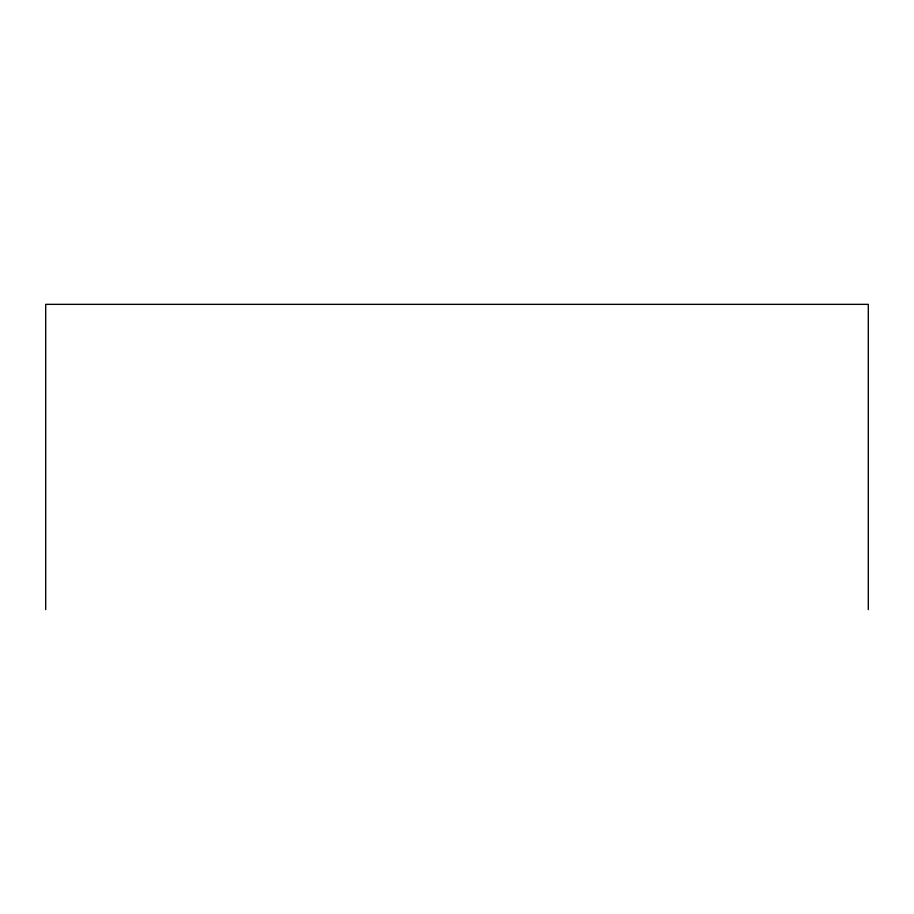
<?xml version="1.0" encoding="UTF-8"?>
<svg xmlns="http://www.w3.org/2000/svg" width="914" height="914" viewBox="0 0 914 914"><rect width="100%" height="100%" fill="white"/><g stroke="black" fill="none" stroke-linecap="round" stroke-linejoin="round"><path stroke-width="1.37" d="M868.3 609.649L868.3 304.351L45.7 304.351L45.7 609.649"/></g></svg>
